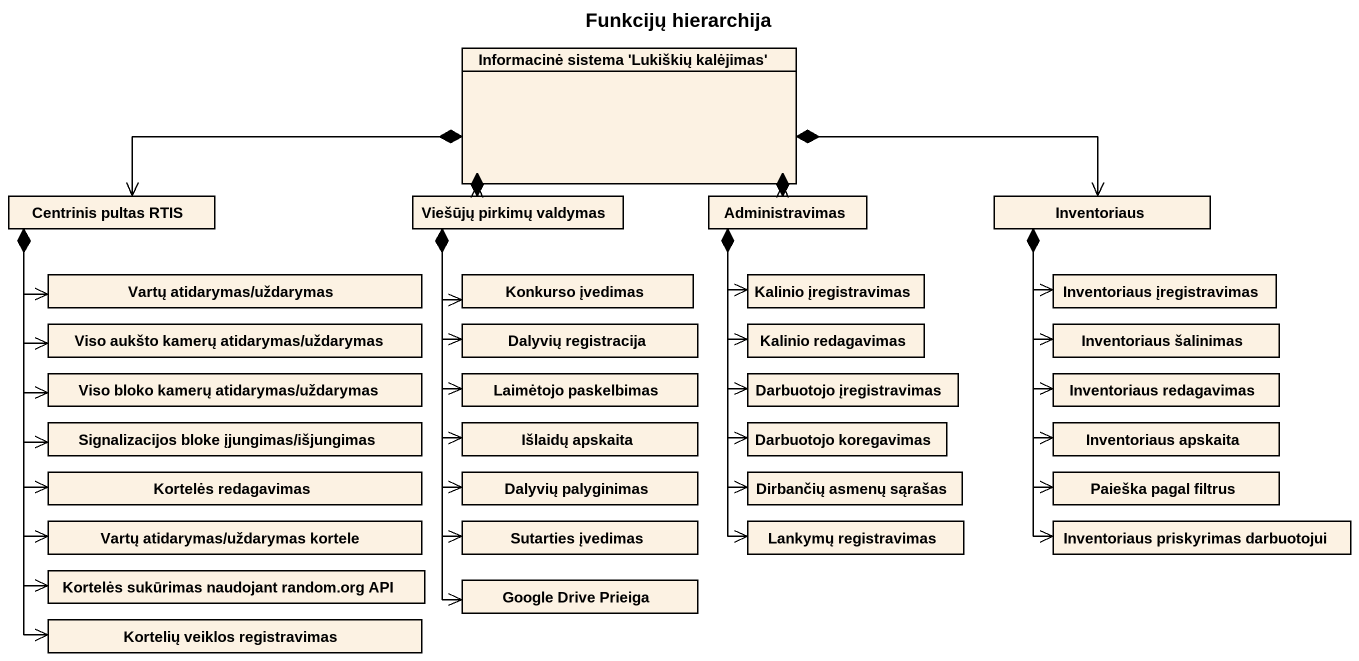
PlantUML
@startuml
title Funkcijų hierarchija
hide circle
hide empty members
class "Informacinė sistema 'Lukiškių kalėjimas'" as Informacinė_sistema
class "Centrinis pultas RTIS" as Centrinis_pultas_RTIS
class "Viešūjų pirkimų valdymas" as Viešūjų_pirkimų_valdymas
class Administravimas
class Inventoriaus
class "Vartų atidarymas/uždarymas" as Vartų_atidarymas_uždarymas
class "Konkurso įvedimas" as Konkurso_įvedimas
class "Kalinio įregistravimas" as Kalinio_įregistravimas
class "Inventoriaus įregistravimas" as Inventoriaus_įregistravimas
class "Viso aukšto kamerų atidarymas/uždarymas" as Viso_aukšto_kamerų
class "Dalyvių registracija" as Dalyvių_registracija
class "Kalinio redagavimas" as Kalinio_redagavimas
class "Inventoriaus šalinimas" as Inventoriaus_šalinimas
class "Viso bloko kamerų atidarymas/uždarymas" as Viso_bloko_kamerų
class "Signalizacijos bloke įjungimas/išjungimas" as Signalizacijos_bloke
class "Laimėtojo paskelbimas" as Laimėtojo_paskelbimas
class "Išlaidų apskaita" as Išlaidų_apskaita
class "Darbuotojo įregistravimas" as Darbuotojo_įregistravimas
class "Darbuotojo koregavimas" as Darbuotojo_koregavimas
class "Inventoriaus redagavimas" as Inventoriaus_redagavimas
class "Inventoriaus apskaita" as Inventoriaus_apskaita
class "Kortelės redagavimas" as Kortelės_redagavimas
class "Dalyvių palyginimas" as Dalyvių_palyginimas
class "Dirbančių asmenų sąrašas" as Dirbančių_asmenų_sąrašas
class "Paieška pagal filtrus" as Paieška_pagal_filtrus
class "Vartų atidarymas/uždarymas kortele" as Vartų_atidarymas_uždarymas_2
class "Sutarties įvedimas" as Sutarties_įvedimas
class "Lankymų registravimas" as Lankymų_registravimas
class "Inventoriaus priskyrimas darbuotojui" as Inventoriaus_priskyrimas
class "Kortelės sukūrimas naudojant random.org API" as Kortelės_sukūrimas
class "Google Drive Prieiga" as Google_Drive_Prieiga
class "Kortelių veiklos registravimas" as Kortelių_veiklos
Informacinė_sistema *-left-> Centrinis_pultas_RTIS
Informacinė_sistema <--* Viešūjų_pirkimų_valdymas
Informacinė_sistema <--* Administravimas
Informacinė_sistema *-right-> Inventoriaus
Centrinis_pultas_RTIS *--> Vartų_atidarymas_uždarymas
Centrinis_pultas_RTIS *--> Viso_aukšto_kamerų
Centrinis_pultas_RTIS *--> Viso_bloko_kamerų
Centrinis_pultas_RTIS *--> Signalizacijos_bloke
Centrinis_pultas_RTIS *--> Kortelės_redagavimas
Centrinis_pultas_RTIS *--> Vartų_atidarymas_uždarymas_2
Centrinis_pultas_RTIS *--> Kortelės_sukūrimas
Centrinis_pultas_RTIS *--> Kortelių_veiklos
Viešūjų_pirkimų_valdymas *--> Konkurso_įvedimas
Viešūjų_pirkimų_valdymas *--> Dalyvių_registracija
Viešūjų_pirkimų_valdymas *--> Laimėtojo_paskelbimas
Viešūjų_pirkimų_valdymas *--> Išlaidų_apskaita
Viešūjų_pirkimų_valdymas *--> Dalyvių_palyginimas
Viešūjų_pirkimų_valdymas *--> Sutarties_įvedimas
Viešūjų_pirkimų_valdymas *--> Google_Drive_Prieiga
Administravimas *--> Kalinio_įregistravimas
Administravimas *--> Kalinio_redagavimas
Administravimas *--> Darbuotojo_įregistravimas
Administravimas *--> Darbuotojo_koregavimas
Administravimas *--> Dirbančių_asmenų_sąrašas
Administravimas *--> Lankymų_registravimas
Inventoriaus *--> Inventoriaus_įregistravimas
Inventoriaus *--> Inventoriaus_šalinimas
Inventoriaus *--> Inventoriaus_redagavimas
Inventoriaus *--> Inventoriaus_apskaita
Inventoriaus *--> Paieška_pagal_filtrus
Inventoriaus *--> Inventoriaus_priskyrimas
@enduml
